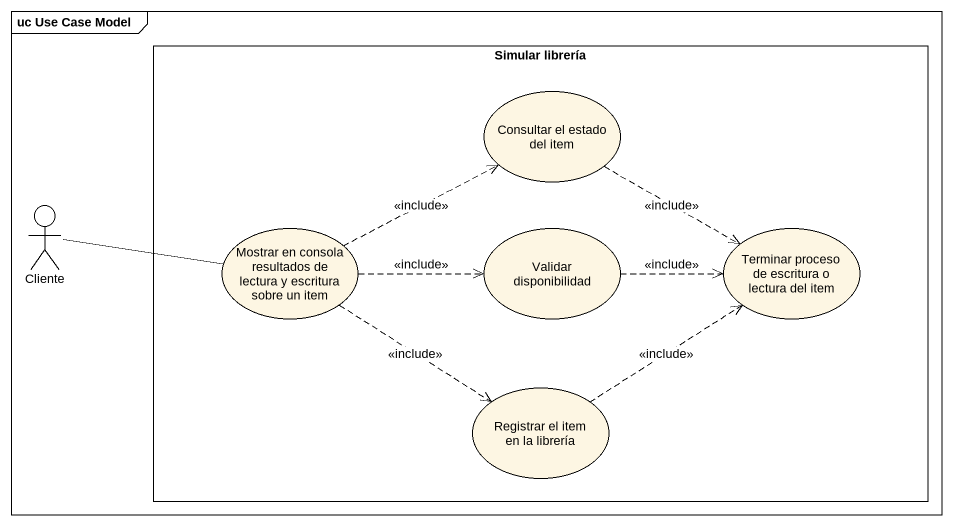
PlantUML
@startuml
mainframe uc Use Case Model
rectangle "Simular librería" as Simular_librería {
  usecase "Consultar el estado del item" as Consultar_el_estado_del_item
  usecase "Mostrar en consola resultados de lectura y escritura sobre un item" as Mostrar_en_consola
  usecase "Validar disponibilidad" as Validar_disponibilidad
  usecase "Terminar proceso de escritura o lectura del item" as Terminar_proceso_de
  usecase "Registrar el item en la librería" as Registrar_el_item_en_la
}
actor Cliente
Consultar_el_estado_del_item .right.> Terminar_proceso_de : <<include>>
Cliente -right- Mostrar_en_consola
Mostrar_en_consola .right.> Consultar_el_estado_del_item : <<include>>
Mostrar_en_consola .right.> Validar_disponibilidad : <<include>>
Mostrar_en_consola ..> Registrar_el_item_en_la : <<include>>
Validar_disponibilidad .right.> Terminar_proceso_de : <<include>>
Registrar_el_item_en_la .up.> Terminar_proceso_de : <<include>>
@enduml
